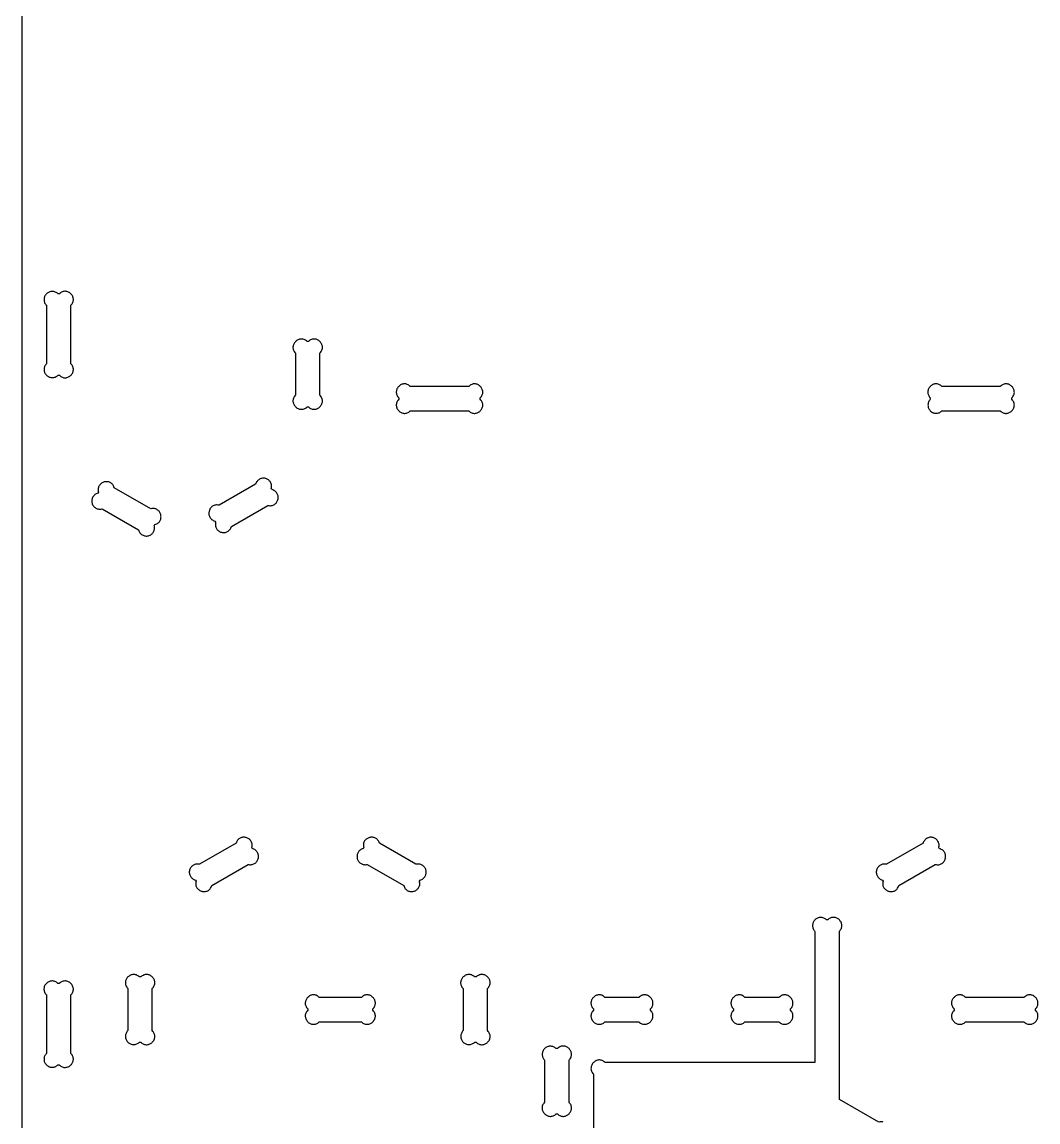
# Model space of a CAD drawing. Extents: x 105 to 1294, y 104 to 1295.
# Drawn here: x 105.1 to 229.9, y 513.7 to 648.8 of the extents above; entities that cross this region are included whole.
import ezdxf

# ---------------------------------------------------------------- set-up
doc = ezdxf.new("R2010")
doc.units = 0
doc.layers.add('LAYER_1', color=62, linetype='CONTINUOUS')

msp = doc.modelspace()

# ---------------------------------------------------------------- linework, layer by layer
at = {"layer": 'LAYER_1'}
for points in [[(105.13, 507.27), (105.13, 831.73)], [(210.88, 513.72), (210.78, 513.74), (210.67, 513.75), (210.56, 513.75), (210.45, 513.73), (210.33, 513.71), (205.48, 516.51), (205.48, 537.13), (205.56, 537.22), (205.63, 537.31), (205.68, 537.4), (205.73, 537.5), (205.76, 537.59), (205.78, 537.69), (205.79, 537.79), (205.79, 537.88), (205.78, 537.97), (205.76, 538.06), (205.73, 538.15), (205.69, 538.24), (205.65, 538.32), (205.6, 538.4), (205.54, 538.47), (205.48, 538.54), (205.41, 538.61), (205.34, 538.66), (205.26, 538.72), (205.17, 538.76), (205.09, 538.8), (205, 538.82), (204.91, 538.84), (204.81, 538.85), (204.72, 538.85), (204.63, 538.84), (204.53, 538.82), (204.43, 538.79), (204.34, 538.75), (204.25, 538.69), (204.15, 538.63), (204.06, 538.54), (203.89, 538.54), (203.82, 538.61), (203.74, 538.67), (203.65, 538.72), (203.56, 538.76), (203.47, 538.79), (203.38, 538.82), (203.28, 538.83), (203.19, 538.84), (203.09, 538.83), (203, 538.82), (202.9, 538.79), (202.81, 538.76), (202.72, 538.72), (202.64, 538.67), (202.56, 538.61), (202.48, 538.54), (202.41, 538.47), (202.35, 538.39), (202.3, 538.3), (202.26, 538.21), (202.23, 538.12), (202.21, 538.03), (202.19, 537.93), (202.19, 537.84), (202.19, 537.74), (202.21, 537.65), (202.23, 537.55), (202.26, 537.46), (202.3, 537.37), (202.35, 537.29), (202.41, 537.2), (202.48, 537.13), (202.48, 521.03), (176.71, 521.03), (176.62, 521.11), (176.53, 521.18), (176.43, 521.23), (176.34, 521.28), (176.24, 521.31), (176.15, 521.33), (176.05, 521.34), (175.96, 521.34), (175.86, 521.33), (175.77, 521.31), (175.68, 521.28), (175.6, 521.24), (175.52, 521.2), (175.44, 521.15), (175.36, 521.09), (175.29, 521.03), (175.23, 520.96), (175.17, 520.89), (175.12, 520.81), (175.08, 520.72), (175.04, 520.64), (175.01, 520.55), (175, 520.46), (174.99, 520.37), (174.98, 520.27), (174.99, 520.18), (175.01, 520.08), (175.05, 519.98), (175.09, 519.89), (175.14, 519.8), (175.21, 519.7), (175.29, 519.61), (175.29, 507.27)]]:
    msp.add_lwpolyline(points, dxfattribs=at)
for points in [[(108.13, 606.81), (108.06, 606.73), (108.01, 606.65), (107.95, 606.57), (107.91, 606.48), (107.88, 606.39), (107.86, 606.29), (107.85, 606.2), (107.84, 606.1), (107.85, 606.01), (107.86, 605.91), (107.88, 605.82), (107.91, 605.72), (107.95, 605.64), (108.01, 605.55), (108.06, 605.47), (108.13, 605.39), (108.21, 605.33), (108.29, 605.27), (108.38, 605.22), (108.46, 605.17), (108.56, 605.14), (108.65, 605.12), (108.74, 605.11), (108.84, 605.1), (108.94, 605.11), (109.03, 605.12), (109.13, 605.14), (109.22, 605.17), (109.31, 605.22), (109.39, 605.27), (109.47, 605.33), (109.55, 605.39), (109.72, 605.39), (109.81, 605.31), (109.9, 605.24), (109.99, 605.19), (110.09, 605.15), (110.18, 605.11), (110.28, 605.09), (110.37, 605.08), (110.47, 605.08), (110.56, 605.09), (110.65, 605.11), (110.74, 605.14), (110.83, 605.18), (110.91, 605.22), (110.99, 605.27), (111.06, 605.33), (111.13, 605.39), (111.2, 605.46), (111.25, 605.54), (111.3, 605.62), (111.35, 605.7), (111.38, 605.78), (111.41, 605.87), (111.43, 605.96), (111.44, 606.06), (111.44, 606.15), (111.43, 606.25), (111.41, 606.34), (111.38, 606.44), (111.34, 606.53), (111.28, 606.63), (111.21, 606.72), (111.13, 606.81), (111.13, 613.98), (111.21, 614.07), (111.28, 614.16), (111.34, 614.25), (111.38, 614.35), (111.41, 614.44), (111.43, 614.54), (111.44, 614.63), (111.44, 614.73), (111.43, 614.82), (111.41, 614.91), (111.38, 615), (111.35, 615.09), (111.3, 615.17), (111.25, 615.25), (111.2, 615.32), (111.13, 615.39), (111.06, 615.46), (110.99, 615.51), (110.91, 615.56), (110.83, 615.61), (110.74, 615.64), (110.65, 615.67), (110.56, 615.69), (110.47, 615.7), (110.37, 615.7), (110.28, 615.69), (110.18, 615.67), (110.09, 615.64), (109.99, 615.6), (109.9, 615.54), (109.81, 615.47), (109.72, 615.39), (109.55, 615.39), (109.47, 615.46), (109.39, 615.52), (109.31, 615.57), (109.22, 615.61), (109.13, 615.64), (109.03, 615.67), (108.94, 615.68), (108.84, 615.68), (108.74, 615.68), (108.65, 615.67), (108.56, 615.64), (108.46, 615.61), (108.38, 615.57), (108.29, 615.52), (108.21, 615.46), (108.13, 615.39), (108.06, 615.32), (108.01, 615.24), (107.95, 615.15), (107.91, 615.06), (107.88, 614.97), (107.86, 614.88), (107.85, 614.78), (107.84, 614.68), (107.85, 614.59), (107.86, 614.49), (107.88, 614.4), (107.91, 614.31), (107.95, 614.22), (108.01, 614.13), (108.06, 614.05), (108.13, 613.98)], [(138.71, 602.94), (138.63, 602.85), (138.56, 602.76), (138.51, 602.66), (138.46, 602.57), (138.43, 602.47), (138.41, 602.38), (138.4, 602.28), (138.4, 602.19), (138.41, 602.09), (138.43, 602), (138.46, 601.91), (138.5, 601.83), (138.54, 601.75), (138.59, 601.67), (138.65, 601.59), (138.71, 601.52), (138.78, 601.46), (138.85, 601.4), (138.93, 601.35), (139.02, 601.31), (139.1, 601.27), (139.19, 601.24), (139.28, 601.22), (139.37, 601.21), (139.47, 601.21), (139.56, 601.22), (139.66, 601.24), (139.76, 601.28), (139.85, 601.32), (139.94, 601.37), (140.04, 601.44), (140.13, 601.52), (140.3, 601.52), (140.39, 601.44), (140.48, 601.37), (140.57, 601.32), (140.67, 601.28), (140.76, 601.24), (140.86, 601.22), (140.95, 601.21), (141.05, 601.21), (141.14, 601.22), (141.23, 601.24), (141.32, 601.27), (141.41, 601.31), (141.49, 601.35), (141.57, 601.4), (141.64, 601.46), (141.71, 601.52), (141.77, 601.59), (141.83, 601.67), (141.88, 601.75), (141.93, 601.83), (141.96, 601.91), (141.99, 602), (142.01, 602.09), (142.02, 602.19), (142.02, 602.28), (142.01, 602.38), (141.99, 602.47), (141.96, 602.57), (141.92, 602.66), (141.86, 602.76), (141.79, 602.85), (141.71, 602.94), (141.71, 608.11), (141.79, 608.2), (141.86, 608.29), (141.92, 608.39), (141.96, 608.48), (141.99, 608.58), (142.01, 608.67), (142.02, 608.77), (142.02, 608.86), (142.01, 608.96), (141.99, 609.05), (141.96, 609.14), (141.93, 609.22), (141.88, 609.3), (141.83, 609.38), (141.77, 609.46), (141.71, 609.53), (141.64, 609.59), (141.57, 609.65), (141.49, 609.7), (141.41, 609.74), (141.32, 609.78), (141.23, 609.81), (141.14, 609.82), (141.05, 609.83), (140.95, 609.84), (140.86, 609.83), (140.76, 609.81), (140.67, 609.77), (140.57, 609.73), (140.48, 609.68), (140.39, 609.61), (140.3, 609.53), (140.13, 609.53), (140.04, 609.61), (139.94, 609.68), (139.85, 609.73), (139.76, 609.77), (139.66, 609.81), (139.56, 609.83), (139.47, 609.84), (139.37, 609.83), (139.28, 609.82), (139.19, 609.81), (139.1, 609.78), (139.02, 609.74), (138.93, 609.7), (138.85, 609.65), (138.78, 609.59), (138.71, 609.53), (138.65, 609.46), (138.59, 609.38), (138.54, 609.3), (138.5, 609.22), (138.46, 609.14), (138.43, 609.05), (138.41, 608.96), (138.4, 608.86), (138.4, 608.77), (138.41, 608.67), (138.43, 608.58), (138.46, 608.48), (138.51, 608.39), (138.56, 608.29), (138.63, 608.2), (138.71, 608.11)], [(151.39, 602.44), (151.31, 602.35), (151.24, 602.26), (151.18, 602.16), (151.14, 602.07), (151.11, 601.97), (151.09, 601.88), (151.08, 601.78), (151.08, 601.69), (151.09, 601.59), (151.11, 601.5), (151.14, 601.41), (151.17, 601.33), (151.22, 601.24), (151.27, 601.17), (151.32, 601.09), (151.39, 601.02), (151.46, 600.96), (151.53, 600.9), (151.61, 600.85), (151.69, 600.81), (151.78, 600.77), (151.87, 600.74), (151.96, 600.72), (152.05, 600.71), (152.14, 600.71), (152.24, 600.72), (152.34, 600.74), (152.43, 600.77), (152.53, 600.82), (152.62, 600.87), (152.71, 600.94), (152.8, 601.02), (159.97, 601.02), (160.06, 600.94), (160.16, 600.87), (160.25, 600.82), (160.34, 600.77), (160.44, 600.74), (160.54, 600.72), (160.63, 600.71), (160.73, 600.71), (160.82, 600.72), (160.91, 600.74), (161, 600.77), (161.08, 600.81), (161.17, 600.85), (161.25, 600.9), (161.32, 600.96), (161.39, 601.02), (161.45, 601.09), (161.51, 601.17), (161.56, 601.24), (161.6, 601.33), (161.64, 601.41), (161.67, 601.5), (161.69, 601.59), (161.7, 601.69), (161.7, 601.78), (161.69, 601.88), (161.67, 601.97), (161.64, 602.07), (161.59, 602.16), (161.54, 602.26), (161.47, 602.35), (161.39, 602.44), (161.39, 602.61), (161.47, 602.7), (161.54, 602.79), (161.59, 602.89), (161.64, 602.98), (161.67, 603.08), (161.69, 603.17), (161.7, 603.27), (161.7, 603.36), (161.69, 603.46), (161.67, 603.55), (161.64, 603.64), (161.6, 603.72), (161.56, 603.8), (161.51, 603.88), (161.45, 603.96), (161.39, 604.03), (161.32, 604.09), (161.25, 604.15), (161.17, 604.2), (161.08, 604.24), (161, 604.28), (160.91, 604.31), (160.82, 604.32), (160.73, 604.33), (160.63, 604.34), (160.54, 604.33), (160.44, 604.31), (160.34, 604.27), (160.25, 604.23), (160.16, 604.17), (160.06, 604.11), (159.97, 604.03), (152.8, 604.03), (152.71, 604.11), (152.62, 604.17), (152.53, 604.23), (152.43, 604.27), (152.34, 604.31), (152.24, 604.33), (152.14, 604.34), (152.05, 604.33), (151.96, 604.32), (151.87, 604.31), (151.78, 604.28), (151.69, 604.24), (151.61, 604.2), (151.53, 604.15), (151.46, 604.09), (151.39, 604.03), (151.32, 603.96), (151.27, 603.88), (151.22, 603.8), (151.17, 603.72), (151.14, 603.64), (151.11, 603.55), (151.09, 603.46), (151.08, 603.36), (151.08, 603.27), (151.09, 603.17), (151.11, 603.08), (151.14, 602.98), (151.18, 602.89), (151.24, 602.79), (151.31, 602.7), (151.39, 602.61)], [(216.65, 602.44), (216.59, 602.36), (216.53, 602.28), (216.48, 602.2), (216.43, 602.11), (216.4, 602.02), (216.38, 601.92), (216.37, 601.83), (216.36, 601.73), (216.37, 601.63), (216.38, 601.54), (216.4, 601.45), (216.43, 601.35), (216.48, 601.27), (216.53, 601.18), (216.59, 601.1), (216.65, 601.02), (216.73, 600.95), (216.81, 600.9), (216.9, 600.84), (216.98, 600.8), (217.08, 600.77), (217.17, 600.75), (217.27, 600.73), (217.36, 600.73), (217.46, 600.73), (217.55, 600.75), (217.65, 600.77), (217.74, 600.8), (217.83, 600.84), (217.91, 600.9), (217.99, 600.95), (218.07, 601.02), (225.24, 601.02), (225.33, 600.94), (225.42, 600.87), (225.52, 600.82), (225.61, 600.77), (225.71, 600.74), (225.8, 600.72), (225.9, 600.71), (225.99, 600.71), (226.09, 600.72), (226.18, 600.74), (226.27, 600.77), (226.35, 600.81), (226.43, 600.85), (226.51, 600.9), (226.59, 600.96), (226.66, 601.02), (226.72, 601.09), (226.78, 601.17), (226.83, 601.24), (226.87, 601.33), (226.91, 601.41), (226.93, 601.5), (226.95, 601.59), (226.96, 601.69), (226.97, 601.78), (226.96, 601.88), (226.94, 601.97), (226.9, 602.07), (226.86, 602.16), (226.8, 602.26), (226.74, 602.35), (226.65, 602.44), (226.65, 602.61), (226.74, 602.7), (226.8, 602.79), (226.86, 602.89), (226.9, 602.98), (226.94, 603.08), (226.96, 603.17), (226.97, 603.27), (226.96, 603.36), (226.95, 603.46), (226.93, 603.55), (226.91, 603.64), (226.87, 603.72), (226.83, 603.8), (226.78, 603.88), (226.72, 603.96), (226.66, 604.03), (226.59, 604.09), (226.51, 604.15), (226.43, 604.2), (226.35, 604.24), (226.27, 604.28), (226.18, 604.31), (226.09, 604.32), (225.99, 604.33), (225.9, 604.34), (225.8, 604.33), (225.71, 604.31), (225.61, 604.27), (225.52, 604.23), (225.42, 604.17), (225.33, 604.11), (225.24, 604.03), (218.07, 604.03), (217.98, 604.11), (217.89, 604.17), (217.79, 604.23), (217.7, 604.27), (217.6, 604.31), (217.51, 604.33), (217.41, 604.34), (217.32, 604.33), (217.22, 604.32), (217.13, 604.31), (217.04, 604.28), (216.96, 604.24), (216.88, 604.2), (216.8, 604.15), (216.72, 604.09), (216.65, 604.03), (216.59, 603.96), (216.53, 603.88), (216.48, 603.8), (216.44, 603.72), (216.4, 603.64), (216.37, 603.55), (216.36, 603.46), (216.34, 603.36), (216.34, 603.27), (216.35, 603.17), (216.37, 603.08), (216.41, 602.98), (216.45, 602.89), (216.5, 602.79), (216.57, 602.7), (216.65, 602.61)], [(114.96, 588.99), (119.44, 586.4), (119.47, 586.3), (119.51, 586.21), (119.56, 586.12), (119.61, 586.04), (119.68, 585.97), (119.75, 585.9), (119.82, 585.84), (119.9, 585.79), (119.99, 585.75), (120.08, 585.71), (120.17, 585.68), (120.26, 585.67), (120.36, 585.66), (120.46, 585.66), (120.56, 585.67), (120.66, 585.69), (120.76, 585.72), (120.85, 585.76), (120.94, 585.81), (121.02, 585.87), (121.09, 585.93), (121.16, 586), (121.22, 586.08), (121.27, 586.16), (121.31, 586.24), (121.35, 586.33), (121.37, 586.43), (121.39, 586.52), (121.4, 586.62), (121.4, 586.72), (121.39, 586.82), (121.37, 586.92), (121.45, 587.07), (121.57, 587.1), (121.67, 587.15), (121.77, 587.2), (121.85, 587.26), (121.93, 587.33), (121.99, 587.4), (122.05, 587.48), (122.1, 587.56), (122.13, 587.65), (122.16, 587.74), (122.18, 587.83), (122.19, 587.92), (122.2, 588.01), (122.19, 588.11), (122.18, 588.2), (122.16, 588.29), (122.13, 588.38), (122.1, 588.47), (122.05, 588.55), (122, 588.63), (121.95, 588.7), (121.88, 588.77), (121.82, 588.84), (121.74, 588.89), (121.66, 588.94), (121.57, 588.98), (121.48, 589.01), (121.38, 589.03), (121.28, 589.04), (121.17, 589.04), (121.05, 589.02), (120.93, 589), (116.46, 591.58), (116.42, 591.7), (116.37, 591.8), (116.32, 591.9), (116.26, 591.98), (116.19, 592.06), (116.12, 592.12), (116.04, 592.18), (115.96, 592.22), (115.87, 592.26), (115.79, 592.29), (115.69, 592.31), (115.6, 592.32), (115.51, 592.33), (115.42, 592.32), (115.32, 592.31), (115.23, 592.29), (115.14, 592.26), (115.06, 592.23), (114.97, 592.18), (114.89, 592.13), (114.82, 592.08), (114.75, 592.01), (114.69, 591.94), (114.63, 591.87), (114.58, 591.79), (114.54, 591.7), (114.51, 591.61), (114.49, 591.51), (114.48, 591.41), (114.49, 591.3), (114.5, 591.18), (114.52, 591.06), (114.44, 590.92), (114.34, 590.89), (114.25, 590.84), (114.16, 590.8), (114.08, 590.74), (114.01, 590.68), (113.94, 590.61), (113.88, 590.53), (113.83, 590.45), (113.79, 590.37), (113.75, 590.28), (113.73, 590.18), (113.71, 590.09), (113.7, 589.99), (113.7, 589.89), (113.71, 589.79), (113.73, 589.69), (113.76, 589.59), (113.8, 589.5), (113.85, 589.42), (113.91, 589.34), (113.97, 589.26), (114.04, 589.2), (114.12, 589.14), (114.2, 589.09), (114.28, 589.04), (114.37, 589.01), (114.47, 588.98), (114.56, 588.96), (114.66, 588.95), (114.76, 588.95), (114.86, 588.96)], [(128.9, 587.35), (128.88, 587.25), (128.87, 587.15), (128.87, 587.05), (128.88, 586.95), (128.89, 586.86), (128.92, 586.76), (128.96, 586.67), (129, 586.59), (129.05, 586.51), (129.11, 586.43), (129.18, 586.36), (129.25, 586.3), (129.33, 586.24), (129.42, 586.19), (129.51, 586.15), (129.61, 586.12), (129.71, 586.1), (129.81, 586.09), (129.91, 586.09), (130, 586.1), (130.1, 586.11), (130.19, 586.14), (130.28, 586.18), (130.37, 586.22), (130.45, 586.27), (130.52, 586.33), (130.59, 586.4), (130.66, 586.47), (130.71, 586.55), (130.76, 586.64), (130.8, 586.73), (130.83, 586.83), (135.31, 589.42), (135.43, 589.39), (135.54, 589.38), (135.65, 589.38), (135.76, 589.39), (135.85, 589.41), (135.95, 589.44), (136.03, 589.48), (136.12, 589.52), (136.19, 589.58), (136.26, 589.64), (136.32, 589.71), (136.38, 589.78), (136.43, 589.86), (136.47, 589.95), (136.51, 590.03), (136.54, 590.12), (136.56, 590.21), (136.57, 590.31), (136.57, 590.4), (136.57, 590.49), (136.56, 590.59), (136.54, 590.68), (136.51, 590.76), (136.47, 590.85), (136.43, 590.93), (136.37, 591.01), (136.3, 591.08), (136.23, 591.15), (136.14, 591.21), (136.05, 591.26), (135.94, 591.31), (135.83, 591.35), (135.74, 591.5), (135.76, 591.6), (135.78, 591.7), (135.78, 591.8), (135.77, 591.89), (135.75, 591.99), (135.72, 592.08), (135.69, 592.17), (135.64, 592.26), (135.59, 592.34), (135.53, 592.41), (135.47, 592.48), (135.39, 592.55), (135.31, 592.6), (135.23, 592.65), (135.13, 592.69), (135.04, 592.72), (134.94, 592.74), (134.84, 592.75), (134.74, 592.76), (134.64, 592.75), (134.54, 592.73), (134.45, 592.7), (134.36, 592.67), (134.28, 592.62), (134.2, 592.57), (134.12, 592.51), (134.05, 592.44), (133.99, 592.37), (133.93, 592.29), (133.88, 592.2), (133.84, 592.11), (133.81, 592.02), (129.33, 589.43), (129.21, 589.45), (129.1, 589.47), (128.99, 589.47), (128.89, 589.46), (128.79, 589.44), (128.7, 589.41), (128.61, 589.37), (128.53, 589.32), (128.45, 589.27), (128.38, 589.2), (128.32, 589.13), (128.26, 589.06), (128.21, 588.98), (128.17, 588.9), (128.14, 588.81), (128.11, 588.72), (128.09, 588.63), (128.07, 588.54), (128.07, 588.44), (128.07, 588.35), (128.08, 588.26), (128.1, 588.17), (128.13, 588.08), (128.17, 587.99), (128.22, 587.91), (128.27, 587.83), (128.34, 587.76), (128.41, 587.69), (128.5, 587.63), (128.59, 587.58), (128.7, 587.53), (128.81, 587.5)], [(126.5, 543.28), (126.47, 543.16), (126.46, 543.05), (126.46, 542.94), (126.47, 542.83), (126.49, 542.73), (126.52, 542.64), (126.56, 542.55), (126.61, 542.47), (126.66, 542.4), (126.72, 542.33), (126.79, 542.27), (126.87, 542.21), (126.95, 542.16), (127.03, 542.12), (127.12, 542.08), (127.2, 542.05), (127.3, 542.03), (127.39, 542.02), (127.48, 542.02), (127.58, 542.02), (127.67, 542.03), (127.76, 542.05), (127.85, 542.08), (127.93, 542.12), (128.02, 542.16), (128.09, 542.22), (128.17, 542.29), (128.23, 542.36), (128.29, 542.45), (128.35, 542.54), (128.39, 542.65), (128.43, 542.76), (132.91, 545.35), (133.01, 545.33), (133.11, 545.31), (133.21, 545.31), (133.3, 545.32), (133.4, 545.34), (133.49, 545.37), (133.58, 545.4), (133.67, 545.45), (133.75, 545.5), (133.82, 545.56), (133.89, 545.62), (133.96, 545.7), (134.01, 545.78), (134.06, 545.86), (134.1, 545.96), (134.13, 546.05), (134.15, 546.15), (134.17, 546.25), (134.17, 546.35), (134.16, 546.45), (134.14, 546.55), (134.11, 546.64), (134.08, 546.73), (134.03, 546.81), (133.98, 546.89), (133.92, 546.97), (133.85, 547.04), (133.78, 547.1), (133.7, 547.16), (133.61, 547.21), (133.52, 547.25), (133.43, 547.28), (133.34, 547.43), (133.37, 547.54), (133.38, 547.66), (133.38, 547.77), (133.37, 547.87), (133.35, 547.97), (133.32, 548.06), (133.28, 548.15), (133.23, 548.23), (133.18, 548.31), (133.12, 548.38), (133.05, 548.44), (132.97, 548.49), (132.89, 548.54), (132.81, 548.59), (132.72, 548.62), (132.63, 548.65), (132.54, 548.67), (132.45, 548.68), (132.36, 548.69), (132.26, 548.69), (132.17, 548.67), (132.08, 548.65), (131.99, 548.62), (131.9, 548.59), (131.82, 548.54), (131.74, 548.48), (131.67, 548.42), (131.6, 548.34), (131.54, 548.26), (131.49, 548.16), (131.45, 548.06), (131.41, 547.94), (126.93, 545.36), (126.83, 545.38), (126.73, 545.39), (126.63, 545.39), (126.53, 545.38), (126.44, 545.36), (126.35, 545.34), (126.26, 545.3), (126.17, 545.26), (126.09, 545.21), (126.01, 545.15), (125.94, 545.08), (125.88, 545.01), (125.83, 544.93), (125.78, 544.84), (125.74, 544.75), (125.7, 544.65), (125.68, 544.55), (125.67, 544.45), (125.67, 544.35), (125.68, 544.25), (125.7, 544.16), (125.73, 544.07), (125.76, 543.98), (125.81, 543.89), (125.86, 543.81), (125.92, 543.73), (125.98, 543.67), (126.06, 543.6), (126.14, 543.55), (126.22, 543.5), (126.31, 543.46), (126.41, 543.42)], [(147.51, 545.35), (151.99, 542.76), (152.03, 542.65), (152.08, 542.54), (152.13, 542.45), (152.19, 542.36), (152.26, 542.29), (152.33, 542.22), (152.41, 542.16), (152.49, 542.12), (152.57, 542.08), (152.66, 542.05), (152.75, 542.03), (152.85, 542.02), (152.94, 542.02), (153.03, 542.02), (153.13, 542.03), (153.22, 542.05), (153.31, 542.08), (153.39, 542.12), (153.48, 542.16), (153.56, 542.21), (153.63, 542.27), (153.7, 542.33), (153.76, 542.4), (153.82, 542.47), (153.87, 542.55), (153.9, 542.64), (153.93, 542.73), (153.96, 542.83), (153.97, 542.94), (153.96, 543.05), (153.95, 543.16), (153.93, 543.28), (154.01, 543.42), (154.11, 543.46), (154.2, 543.5), (154.29, 543.55), (154.37, 543.6), (154.44, 543.67), (154.51, 543.73), (154.57, 543.81), (154.62, 543.89), (154.66, 543.98), (154.7, 544.07), (154.72, 544.16), (154.74, 544.25), (154.75, 544.35), (154.75, 544.45), (154.74, 544.55), (154.72, 544.65), (154.69, 544.75), (154.65, 544.84), (154.6, 544.93), (154.54, 545.01), (154.48, 545.08), (154.41, 545.15), (154.33, 545.21), (154.25, 545.26), (154.17, 545.3), (154.08, 545.34), (153.98, 545.36), (153.89, 545.38), (153.79, 545.39), (153.69, 545.39), (153.59, 545.38), (153.49, 545.36), (149.01, 547.94), (148.98, 548.06), (148.93, 548.16), (148.88, 548.26), (148.82, 548.34), (148.75, 548.42), (148.68, 548.48), (148.6, 548.54), (148.52, 548.59), (148.43, 548.62), (148.34, 548.65), (148.25, 548.67), (148.16, 548.69), (148.07, 548.69), (147.97, 548.68), (147.88, 548.67), (147.79, 548.65), (147.7, 548.62), (147.61, 548.59), (147.53, 548.54), (147.45, 548.49), (147.38, 548.44), (147.31, 548.38), (147.25, 548.31), (147.19, 548.23), (147.14, 548.15), (147.1, 548.06), (147.07, 547.97), (147.05, 547.87), (147.04, 547.77), (147.04, 547.66), (147.06, 547.54), (147.08, 547.43), (147, 547.28), (146.9, 547.25), (146.81, 547.21), (146.72, 547.16), (146.64, 547.1), (146.57, 547.04), (146.5, 546.97), (146.44, 546.89), (146.39, 546.81), (146.35, 546.73), (146.31, 546.64), (146.28, 546.55), (146.26, 546.45), (146.26, 546.35), (146.26, 546.25), (146.27, 546.15), (146.29, 546.05), (146.32, 545.96), (146.36, 545.86), (146.41, 545.78), (146.47, 545.7), (146.53, 545.62), (146.6, 545.56), (146.67, 545.5), (146.76, 545.45), (146.84, 545.4), (146.93, 545.37), (147.02, 545.34), (147.12, 545.32), (147.22, 545.31), (147.31, 545.31), (147.41, 545.33)], [(210.85, 543.28), (210.82, 543.16), (210.81, 543.05), (210.81, 542.94), (210.82, 542.83), (210.84, 542.73), (210.87, 542.64), (210.91, 542.55), (210.96, 542.47), (211.01, 542.4), (211.08, 542.33), (211.14, 542.27), (211.22, 542.21), (211.3, 542.16), (211.38, 542.12), (211.47, 542.08), (211.56, 542.05), (211.65, 542.03), (211.74, 542.02), (211.83, 542.02), (211.93, 542.02), (212.02, 542.03), (212.11, 542.05), (212.2, 542.08), (212.28, 542.12), (212.37, 542.16), (212.44, 542.22), (212.52, 542.28), (212.58, 542.36), (212.64, 542.44), (212.7, 542.54), (212.74, 542.64), (212.78, 542.76), (217.26, 545.34), (217.38, 545.32), (217.49, 545.3), (217.6, 545.3), (217.7, 545.31), (217.8, 545.33), (217.9, 545.36), (217.98, 545.4), (218.07, 545.45), (218.14, 545.51), (218.21, 545.57), (218.27, 545.64), (218.33, 545.71), (218.38, 545.79), (218.42, 545.87), (218.46, 545.96), (218.48, 546.05), (218.51, 546.14), (218.52, 546.23), (218.52, 546.33), (218.52, 546.42), (218.51, 546.51), (218.49, 546.6), (218.46, 546.69), (218.42, 546.78), (218.38, 546.86), (218.32, 546.94), (218.25, 547.01), (218.18, 547.08), (218.09, 547.14), (218, 547.19), (217.89, 547.24), (217.78, 547.28), (217.69, 547.42), (217.71, 547.52), (217.72, 547.62), (217.73, 547.72), (217.72, 547.82), (217.7, 547.92), (217.67, 548.01), (217.64, 548.1), (217.59, 548.18), (217.54, 548.26), (217.48, 548.34), (217.41, 548.41), (217.34, 548.47), (217.26, 548.53), (217.18, 548.58), (217.08, 548.62), (216.99, 548.65), (216.89, 548.67), (216.79, 548.68), (216.69, 548.68), (216.59, 548.68), (216.49, 548.66), (216.4, 548.63), (216.31, 548.59), (216.23, 548.55), (216.15, 548.5), (216.07, 548.44), (216, 548.37), (215.94, 548.3), (215.88, 548.22), (215.83, 548.13), (215.79, 548.04), (215.76, 547.94), (211.28, 545.36), (211.18, 545.38), (211.08, 545.39), (210.98, 545.39), (210.89, 545.38), (210.79, 545.36), (210.7, 545.34), (210.61, 545.3), (210.52, 545.26), (210.44, 545.21), (210.37, 545.15), (210.3, 545.08), (210.23, 545.01), (210.18, 544.93), (210.13, 544.84), (210.09, 544.75), (210.06, 544.65), (210.04, 544.55), (210.02, 544.45), (210.02, 544.35), (210.03, 544.25), (210.05, 544.16), (210.08, 544.07), (210.11, 543.98), (210.16, 543.89), (210.21, 543.81), (210.27, 543.73), (210.33, 543.67), (210.41, 543.6), (210.49, 543.55), (210.57, 543.5), (210.67, 543.46), (210.76, 543.42)], [(108.13, 522.15), (108.06, 522.07), (108, 521.99), (107.95, 521.91), (107.91, 521.82), (107.87, 521.73), (107.85, 521.63), (107.84, 521.54), (107.83, 521.44), (107.84, 521.35), (107.85, 521.25), (107.87, 521.16), (107.91, 521.07), (107.95, 520.98), (108, 520.89), (108.06, 520.81), (108.13, 520.74), (108.2, 520.67), (108.28, 520.61), (108.37, 520.56), (108.46, 520.52), (108.55, 520.48), (108.64, 520.46), (108.74, 520.45), (108.83, 520.44), (108.93, 520.45), (109.02, 520.46), (109.12, 520.48), (109.21, 520.52), (109.3, 520.56), (109.38, 520.61), (109.46, 520.67), (109.54, 520.74), (109.71, 520.74), (109.8, 520.65), (109.9, 520.59), (109.99, 520.53), (110.08, 520.49), (110.18, 520.45), (110.28, 520.43), (110.37, 520.43), (110.47, 520.43), (110.56, 520.44), (110.65, 520.46), (110.74, 520.48), (110.82, 520.52), (110.91, 520.56), (110.99, 520.61), (111.06, 520.67), (111.13, 520.73), (111.19, 520.8), (111.25, 520.88), (111.3, 520.96), (111.34, 521.04), (111.38, 521.12), (111.41, 521.21), (111.43, 521.3), (111.44, 521.4), (111.44, 521.49), (111.43, 521.59), (111.41, 521.68), (111.38, 521.78), (111.33, 521.87), (111.28, 521.97), (111.21, 522.06), (111.13, 522.15), (111.13, 529.32), (111.21, 529.41), (111.28, 529.5), (111.33, 529.59), (111.38, 529.69), (111.41, 529.78), (111.43, 529.88), (111.44, 529.98), (111.44, 530.07), (111.43, 530.16), (111.41, 530.25), (111.38, 530.34), (111.34, 530.43), (111.3, 530.51), (111.25, 530.59), (111.19, 530.66), (111.13, 530.73), (111.06, 530.8), (110.99, 530.85), (110.91, 530.9), (110.82, 530.95), (110.74, 530.98), (110.65, 531.01), (110.56, 531.03), (110.47, 531.04), (110.37, 531.04), (110.28, 531.03), (110.18, 531.01), (110.08, 530.98), (109.99, 530.94), (109.9, 530.88), (109.8, 530.81), (109.71, 530.73), (109.54, 530.73), (109.45, 530.81), (109.36, 530.88), (109.27, 530.94), (109.17, 530.98), (109.07, 531.01), (108.98, 531.03), (108.88, 531.04), (108.79, 531.04), (108.7, 531.03), (108.6, 531.01), (108.52, 530.98), (108.43, 530.95), (108.35, 530.9), (108.27, 530.85), (108.2, 530.8), (108.13, 530.73), (108.06, 530.66), (108.01, 530.59), (107.95, 530.51), (107.91, 530.43), (107.87, 530.34), (107.85, 530.25), (107.83, 530.16), (107.82, 530.07), (107.82, 529.98), (107.83, 529.88), (107.85, 529.78), (107.88, 529.69), (107.92, 529.59), (107.98, 529.5), (108.04, 529.41), (108.13, 529.32)], [(118.13, 524.94), (118.06, 524.86), (118, 524.78), (117.95, 524.7), (117.91, 524.61), (117.88, 524.52), (117.85, 524.42), (117.84, 524.33), (117.83, 524.23), (117.84, 524.14), (117.85, 524.04), (117.88, 523.95), (117.91, 523.86), (117.95, 523.77), (118, 523.68), (118.06, 523.6), (118.13, 523.53), (118.2, 523.46), (118.28, 523.4), (118.37, 523.35), (118.46, 523.31), (118.55, 523.27), (118.64, 523.25), (118.74, 523.24), (118.83, 523.23), (118.93, 523.24), (119.03, 523.25), (119.12, 523.27), (119.21, 523.31), (119.3, 523.35), (119.38, 523.4), (119.47, 523.46), (119.54, 523.53), (119.71, 523.53), (119.8, 523.44), (119.89, 523.38), (119.99, 523.32), (120.08, 523.28), (120.18, 523.25), (120.27, 523.23), (120.37, 523.22), (120.46, 523.22), (120.56, 523.23), (120.65, 523.25), (120.74, 523.27), (120.82, 523.31), (120.9, 523.35), (120.98, 523.4), (121.06, 523.46), (121.13, 523.53), (121.19, 523.59), (121.25, 523.67), (121.3, 523.75), (121.34, 523.83), (121.38, 523.92), (121.41, 524), (121.43, 524.1), (121.44, 524.19), (121.44, 524.28), (121.43, 524.38), (121.41, 524.47), (121.37, 524.57), (121.33, 524.66), (121.28, 524.76), (121.21, 524.85), (121.13, 524.94), (121.13, 530.11), (121.21, 530.2), (121.28, 530.29), (121.33, 530.39), (121.37, 530.48), (121.41, 530.58), (121.43, 530.67), (121.44, 530.77), (121.44, 530.86), (121.43, 530.96), (121.41, 531.05), (121.38, 531.14), (121.34, 531.22), (121.3, 531.31), (121.25, 531.38), (121.19, 531.46), (121.13, 531.53), (121.06, 531.59), (120.98, 531.65), (120.9, 531.7), (120.82, 531.74), (120.74, 531.78), (120.65, 531.81), (120.56, 531.83), (120.46, 531.84), (120.37, 531.84), (120.27, 531.83), (120.18, 531.81), (120.08, 531.78), (119.99, 531.73), (119.89, 531.68), (119.8, 531.61), (119.71, 531.53), (119.54, 531.53), (119.45, 531.61), (119.36, 531.68), (119.27, 531.73), (119.17, 531.78), (119.08, 531.81), (118.98, 531.83), (118.88, 531.84), (118.79, 531.84), (118.7, 531.83), (118.61, 531.81), (118.52, 531.78), (118.43, 531.74), (118.35, 531.7), (118.27, 531.65), (118.2, 531.59), (118.13, 531.53), (118.06, 531.46), (118.01, 531.38), (117.96, 531.31), (117.91, 531.22), (117.88, 531.14), (117.85, 531.05), (117.83, 530.96), (117.82, 530.86), (117.82, 530.77), (117.83, 530.67), (117.85, 530.58), (117.88, 530.48), (117.92, 530.39), (117.98, 530.29), (118.05, 530.2), (118.13, 530.11)], [(159.29, 524.94), (159.22, 524.86), (159.16, 524.78), (159.11, 524.7), (159.07, 524.61), (159.04, 524.52), (159.02, 524.42), (159, 524.33), (159, 524.23), (159, 524.14), (159.02, 524.04), (159.04, 523.95), (159.07, 523.86), (159.11, 523.77), (159.16, 523.68), (159.22, 523.6), (159.29, 523.53), (159.37, 523.46), (159.45, 523.4), (159.53, 523.35), (159.62, 523.31), (159.71, 523.27), (159.81, 523.25), (159.9, 523.24), (160, 523.23), (160.1, 523.24), (160.19, 523.25), (160.28, 523.27), (160.38, 523.31), (160.46, 523.35), (160.55, 523.4), (160.63, 523.46), (160.71, 523.53), (160.88, 523.53), (160.97, 523.44), (161.06, 523.38), (161.16, 523.32), (161.25, 523.28), (161.35, 523.25), (161.44, 523.23), (161.54, 523.22), (161.63, 523.22), (161.73, 523.23), (161.82, 523.25), (161.91, 523.27), (161.99, 523.31), (162.07, 523.35), (162.15, 523.4), (162.23, 523.46), (162.29, 523.53), (162.36, 523.59), (162.42, 523.67), (162.47, 523.75), (162.51, 523.83), (162.55, 523.92), (162.57, 524), (162.59, 524.1), (162.6, 524.19), (162.6, 524.28), (162.6, 524.38), (162.57, 524.47), (162.54, 524.57), (162.5, 524.66), (162.44, 524.76), (162.38, 524.85), (162.29, 524.94), (162.29, 530.11), (162.38, 530.2), (162.44, 530.29), (162.5, 530.39), (162.54, 530.48), (162.57, 530.58), (162.6, 530.67), (162.6, 530.77), (162.6, 530.86), (162.59, 530.96), (162.57, 531.05), (162.55, 531.14), (162.51, 531.22), (162.47, 531.31), (162.42, 531.38), (162.36, 531.46), (162.29, 531.53), (162.23, 531.59), (162.15, 531.65), (162.07, 531.7), (161.99, 531.74), (161.91, 531.78), (161.82, 531.81), (161.73, 531.83), (161.63, 531.84), (161.54, 531.84), (161.44, 531.83), (161.35, 531.81), (161.25, 531.78), (161.16, 531.73), (161.06, 531.68), (160.97, 531.61), (160.88, 531.53), (160.71, 531.53), (160.62, 531.61), (160.53, 531.68), (160.43, 531.73), (160.34, 531.78), (160.24, 531.81), (160.15, 531.83), (160.05, 531.84), (159.96, 531.84), (159.86, 531.83), (159.77, 531.81), (159.68, 531.78), (159.6, 531.74), (159.51, 531.7), (159.44, 531.65), (159.36, 531.59), (159.29, 531.53), (159.23, 531.46), (159.17, 531.38), (159.12, 531.31), (159.08, 531.22), (159.04, 531.14), (159.01, 531.05), (158.99, 530.96), (158.98, 530.86), (158.98, 530.77), (158.99, 530.67), (159.01, 530.58), (159.04, 530.48), (159.09, 530.39), (159.14, 530.29), (159.21, 530.2), (159.29, 530.11)], [(140.21, 527.44), (140.13, 527.35), (140.06, 527.26), (140.01, 527.17), (139.97, 527.07), (139.93, 526.98), (139.91, 526.88), (139.9, 526.78), (139.91, 526.69), (139.92, 526.6), (139.94, 526.51), (139.96, 526.42), (140, 526.33), (140.04, 526.25), (140.09, 526.17), (140.15, 526.1), (140.21, 526.03), (140.28, 525.96), (140.36, 525.91), (140.44, 525.85), (140.52, 525.81), (140.6, 525.77), (140.69, 525.75), (140.78, 525.73), (140.88, 525.72), (140.97, 525.72), (141.07, 525.73), (141.16, 525.75), (141.26, 525.78), (141.35, 525.82), (141.45, 525.88), (141.54, 525.95), (141.63, 526.03), (146.8, 526.03), (146.89, 525.95), (146.98, 525.88), (147.07, 525.82), (147.17, 525.78), (147.26, 525.75), (147.36, 525.73), (147.45, 525.72), (147.55, 525.72), (147.64, 525.73), (147.73, 525.75), (147.82, 525.77), (147.91, 525.81), (147.99, 525.85), (148.07, 525.91), (148.14, 525.96), (148.21, 526.03), (148.28, 526.1), (148.33, 526.17), (148.38, 526.25), (148.43, 526.33), (148.46, 526.42), (148.49, 526.51), (148.51, 526.6), (148.52, 526.69), (148.52, 526.78), (148.51, 526.88), (148.49, 526.98), (148.46, 527.07), (148.42, 527.17), (148.36, 527.26), (148.29, 527.35), (148.21, 527.44), (148.21, 527.62), (148.29, 527.7), (148.36, 527.8), (148.42, 527.89), (148.46, 527.99), (148.49, 528.08), (148.51, 528.18), (148.52, 528.27), (148.52, 528.37), (148.51, 528.46), (148.49, 528.55), (148.46, 528.64), (148.43, 528.73), (148.38, 528.81), (148.33, 528.89), (148.28, 528.96), (148.21, 529.03), (148.14, 529.09), (148.07, 529.15), (147.99, 529.2), (147.91, 529.24), (147.82, 529.28), (147.73, 529.31), (147.64, 529.33), (147.55, 529.34), (147.45, 529.34), (147.36, 529.33), (147.26, 529.31), (147.17, 529.28), (147.07, 529.23), (146.98, 529.18), (146.89, 529.11), (146.8, 529.03), (141.63, 529.03), (141.54, 529.11), (141.45, 529.18), (141.35, 529.23), (141.26, 529.28), (141.16, 529.31), (141.07, 529.33), (140.97, 529.34), (140.88, 529.34), (140.78, 529.33), (140.69, 529.31), (140.6, 529.28), (140.52, 529.24), (140.44, 529.2), (140.36, 529.15), (140.28, 529.09), (140.21, 529.03), (140.15, 528.96), (140.09, 528.89), (140.04, 528.81), (140, 528.73), (139.96, 528.64), (139.94, 528.55), (139.92, 528.46), (139.91, 528.37), (139.9, 528.27), (139.91, 528.18), (139.93, 528.08), (139.97, 527.99), (140.01, 527.89), (140.06, 527.8), (140.13, 527.7), (140.21, 527.62)], [(175.29, 527.44), (175.21, 527.35), (175.14, 527.26), (175.08, 527.17), (175.04, 527.07), (175.01, 526.98), (174.99, 526.88), (174.98, 526.78), (174.98, 526.69), (174.99, 526.6), (175.01, 526.51), (175.04, 526.42), (175.07, 526.33), (175.12, 526.25), (175.17, 526.17), (175.22, 526.1), (175.29, 526.03), (175.36, 525.96), (175.43, 525.91), (175.51, 525.85), (175.59, 525.81), (175.68, 525.77), (175.77, 525.75), (175.86, 525.73), (175.95, 525.72), (176.05, 525.72), (176.14, 525.73), (176.24, 525.75), (176.33, 525.78), (176.43, 525.82), (176.52, 525.88), (176.61, 525.95), (176.7, 526.03), (180.87, 526.03), (180.96, 525.95), (181.05, 525.88), (181.15, 525.82), (181.24, 525.78), (181.34, 525.75), (181.43, 525.73), (181.53, 525.72), (181.62, 525.72), (181.72, 525.73), (181.81, 525.75), (181.9, 525.77), (181.98, 525.81), (182.07, 525.85), (182.14, 525.91), (182.22, 525.96), (182.29, 526.03), (182.35, 526.1), (182.41, 526.17), (182.46, 526.25), (182.5, 526.33), (182.54, 526.42), (182.57, 526.51), (182.59, 526.6), (182.6, 526.69), (182.6, 526.78), (182.59, 526.88), (182.57, 526.98), (182.54, 527.07), (182.49, 527.17), (182.44, 527.26), (182.37, 527.35), (182.29, 527.44), (182.29, 527.62), (182.37, 527.7), (182.44, 527.8), (182.49, 527.89), (182.54, 527.99), (182.57, 528.08), (182.59, 528.18), (182.6, 528.27), (182.6, 528.37), (182.59, 528.46), (182.57, 528.55), (182.54, 528.64), (182.5, 528.73), (182.46, 528.81), (182.41, 528.89), (182.35, 528.96), (182.29, 529.03), (182.22, 529.09), (182.14, 529.15), (182.07, 529.2), (181.98, 529.24), (181.9, 529.28), (181.81, 529.31), (181.72, 529.33), (181.62, 529.34), (181.53, 529.34), (181.43, 529.33), (181.34, 529.31), (181.24, 529.28), (181.15, 529.23), (181.05, 529.18), (180.96, 529.11), (180.87, 529.03), (176.7, 529.03), (176.61, 529.11), (176.52, 529.18), (176.43, 529.23), (176.33, 529.28), (176.24, 529.31), (176.14, 529.33), (176.05, 529.34), (175.95, 529.34), (175.86, 529.33), (175.77, 529.31), (175.68, 529.28), (175.59, 529.24), (175.51, 529.2), (175.43, 529.15), (175.36, 529.09), (175.29, 529.03), (175.22, 528.96), (175.17, 528.89), (175.12, 528.81), (175.07, 528.73), (175.04, 528.64), (175.01, 528.55), (174.99, 528.46), (174.98, 528.37), (174.98, 528.27), (174.99, 528.18), (175.01, 528.08), (175.04, 527.99), (175.08, 527.89), (175.14, 527.8), (175.21, 527.7), (175.29, 527.62)], [(192.48, 527.44), (192.4, 527.35), (192.33, 527.26), (192.27, 527.17), (192.23, 527.07), (192.2, 526.98), (192.18, 526.88), (192.17, 526.78), (192.17, 526.69), (192.18, 526.6), (192.2, 526.51), (192.23, 526.42), (192.26, 526.33), (192.31, 526.25), (192.36, 526.17), (192.42, 526.1), (192.48, 526.03), (192.55, 525.96), (192.62, 525.91), (192.7, 525.85), (192.78, 525.81), (192.87, 525.77), (192.96, 525.75), (193.05, 525.73), (193.14, 525.72), (193.24, 525.72), (193.33, 525.73), (193.43, 525.75), (193.52, 525.78), (193.62, 525.82), (193.71, 525.88), (193.8, 525.95), (193.89, 526.03), (198.07, 526.03), (198.16, 525.95), (198.25, 525.88), (198.34, 525.82), (198.44, 525.78), (198.53, 525.75), (198.63, 525.73), (198.72, 525.72), (198.82, 525.72), (198.91, 525.73), (199, 525.75), (199.09, 525.77), (199.18, 525.81), (199.26, 525.85), (199.34, 525.91), (199.41, 525.96), (199.48, 526.03), (199.54, 526.1), (199.6, 526.17), (199.65, 526.25), (199.7, 526.33), (199.73, 526.42), (199.76, 526.51), (199.78, 526.6), (199.79, 526.69), (199.79, 526.78), (199.78, 526.88), (199.76, 526.98), (199.73, 527.07), (199.69, 527.17), (199.63, 527.26), (199.56, 527.35), (199.48, 527.44), (199.48, 527.62), (199.56, 527.7), (199.63, 527.8), (199.69, 527.89), (199.73, 527.99), (199.76, 528.08), (199.78, 528.18), (199.79, 528.27), (199.79, 528.37), (199.78, 528.46), (199.76, 528.55), (199.73, 528.64), (199.7, 528.73), (199.65, 528.81), (199.6, 528.89), (199.54, 528.96), (199.48, 529.03), (199.41, 529.09), (199.34, 529.15), (199.26, 529.2), (199.18, 529.24), (199.09, 529.28), (199, 529.31), (198.91, 529.33), (198.82, 529.34), (198.72, 529.34), (198.63, 529.33), (198.53, 529.31), (198.44, 529.28), (198.34, 529.23), (198.25, 529.18), (198.16, 529.11), (198.07, 529.03), (193.89, 529.03), (193.8, 529.11), (193.71, 529.18), (193.62, 529.23), (193.52, 529.28), (193.43, 529.31), (193.33, 529.33), (193.24, 529.34), (193.14, 529.34), (193.05, 529.33), (192.96, 529.31), (192.87, 529.28), (192.78, 529.24), (192.7, 529.2), (192.62, 529.15), (192.55, 529.09), (192.48, 529.03), (192.42, 528.96), (192.36, 528.89), (192.31, 528.81), (192.26, 528.73), (192.23, 528.64), (192.2, 528.55), (192.18, 528.46), (192.17, 528.37), (192.17, 528.27), (192.18, 528.18), (192.2, 528.08), (192.23, 527.99), (192.27, 527.89), (192.33, 527.8), (192.4, 527.7), (192.48, 527.62)], [(219.56, 527.44), (219.48, 527.35), (219.41, 527.26), (219.36, 527.17), (219.32, 527.07), (219.28, 526.98), (219.26, 526.88), (219.25, 526.78), (219.25, 526.69), (219.26, 526.6), (219.28, 526.51), (219.31, 526.42), (219.35, 526.33), (219.39, 526.25), (219.44, 526.17), (219.5, 526.1), (219.56, 526.03), (219.63, 525.96), (219.71, 525.91), (219.79, 525.85), (219.87, 525.81), (219.95, 525.77), (220.04, 525.75), (220.13, 525.73), (220.23, 525.72), (220.32, 525.72), (220.42, 525.73), (220.51, 525.75), (220.61, 525.78), (220.7, 525.82), (220.8, 525.88), (220.89, 525.95), (220.98, 526.03), (228.15, 526.03), (228.24, 525.95), (228.33, 525.88), (228.42, 525.82), (228.52, 525.78), (228.61, 525.75), (228.71, 525.73), (228.8, 525.72), (228.9, 525.72), (228.99, 525.73), (229.08, 525.75), (229.17, 525.77), (229.26, 525.81), (229.34, 525.85), (229.42, 525.91), (229.49, 525.96), (229.56, 526.03), (229.63, 526.1), (229.68, 526.17), (229.73, 526.25), (229.78, 526.33), (229.81, 526.42), (229.84, 526.51), (229.86, 526.6), (229.87, 526.69), (229.87, 526.78), (229.86, 526.88), (229.84, 526.98), (229.81, 527.07), (229.77, 527.17), (229.71, 527.26), (229.64, 527.35), (229.56, 527.44), (229.56, 527.62), (229.64, 527.7), (229.71, 527.8), (229.77, 527.89), (229.81, 527.99), (229.84, 528.08), (229.86, 528.18), (229.87, 528.27), (229.87, 528.37), (229.86, 528.46), (229.84, 528.55), (229.81, 528.64), (229.78, 528.73), (229.73, 528.81), (229.68, 528.89), (229.63, 528.96), (229.56, 529.03), (229.49, 529.09), (229.42, 529.15), (229.34, 529.2), (229.26, 529.24), (229.17, 529.28), (229.08, 529.31), (228.99, 529.33), (228.9, 529.34), (228.8, 529.34), (228.71, 529.33), (228.61, 529.31), (228.52, 529.28), (228.42, 529.23), (228.33, 529.18), (228.24, 529.11), (228.15, 529.03), (220.98, 529.03), (220.89, 529.11), (220.8, 529.18), (220.7, 529.23), (220.61, 529.28), (220.51, 529.31), (220.42, 529.33), (220.32, 529.34), (220.23, 529.34), (220.13, 529.33), (220.04, 529.31), (219.95, 529.28), (219.87, 529.24), (219.79, 529.2), (219.71, 529.15), (219.63, 529.09), (219.56, 529.03), (219.5, 528.96), (219.44, 528.89), (219.39, 528.81), (219.35, 528.73), (219.31, 528.64), (219.28, 528.55), (219.26, 528.46), (219.25, 528.37), (219.25, 528.27), (219.26, 528.18), (219.28, 528.08), (219.32, 527.99), (219.36, 527.89), (219.41, 527.8), (219.48, 527.7), (219.56, 527.62)], [(169.29, 516.15), (169.21, 516.06), (169.14, 515.97), (169.09, 515.87), (169.05, 515.78), (169.01, 515.68), (168.99, 515.59), (168.98, 515.49), (168.98, 515.4), (168.99, 515.3), (169.01, 515.21), (169.04, 515.12), (169.08, 515.04), (169.12, 514.96), (169.17, 514.88), (169.23, 514.8), (169.29, 514.73), (169.36, 514.67), (169.44, 514.61), (169.52, 514.56), (169.6, 514.52), (169.68, 514.48), (169.77, 514.45), (169.86, 514.44), (169.96, 514.42), (170.05, 514.42), (170.15, 514.43), (170.24, 514.45), (170.34, 514.49), (170.43, 514.53), (170.53, 514.58), (170.62, 514.65), (170.71, 514.73), (170.88, 514.73), (170.97, 514.65), (171.06, 514.58), (171.15, 514.53), (171.25, 514.49), (171.34, 514.45), (171.44, 514.43), (171.54, 514.42), (171.63, 514.42), (171.72, 514.44), (171.81, 514.45), (171.9, 514.48), (171.99, 514.52), (172.07, 514.56), (172.15, 514.61), (172.22, 514.67), (172.29, 514.73), (172.36, 514.8), (172.41, 514.88), (172.46, 514.96), (172.51, 515.04), (172.54, 515.12), (172.57, 515.21), (172.59, 515.3), (172.6, 515.4), (172.6, 515.49), (172.59, 515.59), (172.57, 515.68), (172.54, 515.78), (172.5, 515.87), (172.44, 515.97), (172.37, 516.06), (172.29, 516.15), (172.29, 521.32), (172.37, 521.41), (172.44, 521.5), (172.5, 521.6), (172.54, 521.69), (172.57, 521.79), (172.59, 521.88), (172.6, 521.98), (172.6, 522.07), (172.59, 522.17), (172.57, 522.26), (172.54, 522.35), (172.51, 522.43), (172.46, 522.51), (172.41, 522.59), (172.36, 522.67), (172.29, 522.74), (172.22, 522.8), (172.15, 522.86), (172.07, 522.91), (171.99, 522.95), (171.9, 522.99), (171.81, 523.02), (171.72, 523.03), (171.63, 523.04), (171.54, 523.05), (171.44, 523.04), (171.34, 523.02), (171.25, 522.98), (171.15, 522.94), (171.06, 522.89), (170.97, 522.82), (170.88, 522.74), (170.71, 522.74), (170.63, 522.8), (170.55, 522.86), (170.47, 522.91), (170.38, 522.96), (170.29, 522.99), (170.19, 523.01), (170.1, 523.02), (170, 523.03), (169.91, 523.02), (169.81, 523.01), (169.72, 522.99), (169.62, 522.96), (169.54, 522.91), (169.45, 522.86), (169.37, 522.8), (169.29, 522.74), (169.23, 522.66), (169.17, 522.58), (169.12, 522.49), (169.07, 522.4), (169.04, 522.31), (169.02, 522.22), (169.01, 522.12), (169, 522.03), (169.01, 521.93), (169.02, 521.84), (169.04, 521.74), (169.07, 521.65), (169.12, 521.56), (169.17, 521.48), (169.23, 521.4), (169.29, 521.32)]]:
    msp.add_lwpolyline(points, close=True, dxfattribs=at)

doc.saveas('drawing.dxf')
